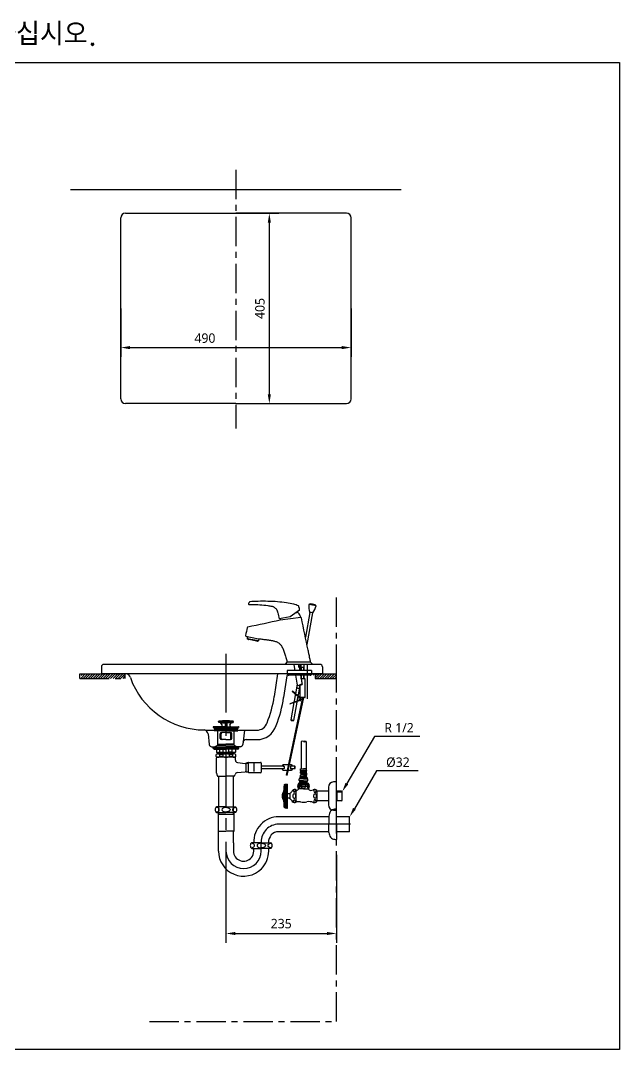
# Model space of a CAD drawing. Extents: x -3408 to -308, y 0 to 2189.
# Drawn here: x -1582 to -308, y 0 to 2189 of the extents above; entities that cross this region are included whole.
import ezdxf

# ---------------------------------------------------------------- set-up
doc = ezdxf.new("R2010")
doc.units = 0
doc.header["$LTSCALE"] = 50
doc.header["$MEASUREMENT"] = 0
doc.linetypes.add('CENTER', pattern=[2, 1.25, -0.25, 0.25, -0.25])
doc.layers.get('0').update_dxf_attribs({"linetype": 'CONTINUOUS'})
doc.layers.get('DEFPOINTS').update_dxf_attribs({"linetype": 'CONTINUOUS'})
for name, color, linetype in [('1', 1, 'CENTER'), ('3', 3, 'CONTINUOUS'), ('4', 4, 'CONTINUOUS'), ('5', 5, 'CONTINUOUS'), ('6', 6, 'CONTINUOUS'), ('7', 7, 'CONTINUOUS'), ('CENTER', 2, 'CENTER')]:
    doc.layers.add(name, color=color, linetype=linetype)
doc.styles.add('GHS', font='romans', dxfattribs={"bigfont": 'ghs'})
doc.styles.get("Standard").update_dxf_attribs({"font": 'NanumGothic.ttf'})
doc.dimstyles.get("Standard").update_dxf_attribs({"dimtxt": 2.5, "dimasz": 2, "dimexe": 2, "dimexo": 1, "dimgap": 2, "dimtad": 1, "dimdec": 0, "dimlfac": 10, "dimrnd": 1, "dimzin": 0, "dimdsep": 46, "dimtxsty": 'Standard', "dimcen": 0, "dimclrd": 7, "dimclre": 7, "dimclrt": 2, "dimadec": 0, "dimazin": 0, "dimtfac": 1, "dimtdec": 0, "dimtofl": 0, "dimtmove": 0, "dimatfit": 3, "dimfxl": 1, "dimtolj": 1, "dimtzin": 0, "dimarcsym": 0})

# ---------------------------------------------------------------- blocks, each defined once
blk = doc.blocks.new('*D2')
at = {"layer": '3', "color": 3, "lineweight": -2, "transparency": 16777216}
for p, q in [((-910.5, 414.1), (-910.5, 226.7)), ((-1145.5, 392.1), (-1145.5, 226.7)), ((-1125.5, 246.7), (-930.5, 246.7))]:
    blk.add_line(p, q, dxfattribs=at)
at = {"layer": '3', "color": 3, "transparency": 16777216}
for points in [[(-1125.5, 250), (-1125.5, 243.3), (-1145.5, 246.7)], [(-930.5, 250), (-930.5, 243.3), (-910.5, 246.7)]]:
    blk.add_solid(points, dxfattribs=at)
at = {"layer": 'DEFPOINTS', "color": 0, "transparency": 16777216}
for p in [(-910.5, 414.1), (-1145.5, 392.1), (-910.5, 246.7)]:
    blk.add_point(p, dxfattribs=at)
at = {"layer": '3', "color": 2, "transparency": 16777216, "insert": (-1028, 267.6), "char_height": 20, "width": 48.155, "attachment_point": 5}
blk.add_mtext('\\A1;235', dxfattribs=at)
blk = doc.blocks.new('*D10')
at = {"color": 3, "lineweight": -2, "transparency": 16777216}
for p, q in [((-1124.4, 1779.1), (-1033.3, 1779.1)), ((-1053.3, 1759.1), (-1053.3, 1394.1)), ((-1124.4, 1374.1), (-1033.3, 1374.1))]:
    blk.add_line(p, q, dxfattribs=at)
at = {"color": 3, "transparency": 16777216}
for points in [[(-1056.6, 1759.1), (-1049.9, 1759.1), (-1053.3, 1779.1)], [(-1056.6, 1394.1), (-1049.9, 1394.1), (-1053.3, 1374.1)]]:
    blk.add_solid(points, dxfattribs=at)
at = {"layer": 'DEFPOINTS', "color": 0, "transparency": 16777216}
for p in [(-1124.4, 1779.1), (-1124.4, 1374.1), (-1053.3, 1374.1)]:
    blk.add_point(p, dxfattribs=at)
at = {"color": 2, "transparency": 16777216, "insert": (-1073.3, 1576.6), "char_height": 20, "attachment_point": 5, "rotation": 90}
blk.add_mtext('\\A1;405', dxfattribs=at)
blk = doc.blocks.new('*D11')
at = {"color": 3, "lineweight": -2, "transparency": 16777216}
for p, q in [((-1369.4, 1576.6), (-1369.4, 1473.4)), ((-879.4, 1576.6), (-879.4, 1473.4)), ((-1349.4, 1493.4), (-899.4, 1493.4))]:
    blk.add_line(p, q, dxfattribs=at)
at = {"color": 3, "transparency": 16777216}
for points in [[(-1349.4, 1496.7), (-1349.4, 1490), (-1369.4, 1493.4)], [(-899.4, 1496.7), (-899.4, 1490), (-879.4, 1493.4)]]:
    blk.add_solid(points, dxfattribs=at)
at = {"layer": 'DEFPOINTS', "color": 0, "transparency": 16777216}
for p in [(-1369.4, 1576.6), (-879.4, 1576.6), (-879.4, 1493.4)]:
    blk.add_point(p, dxfattribs=at)
at = {"color": 2, "transparency": 16777216, "insert": (-1190.3, 1513.4), "char_height": 20, "attachment_point": 5}
blk.add_mtext('\\A1;490', dxfattribs=at)
blk = doc.blocks.new('A$Cfa0e8e26')
at = {"layer": '7'}
for p, q in [((7.3, 101.3), (7.3, 43)), ((17.8, 101.3), (17.8, 43)), ((12.5, 24.5), (4.9, 24.5)), ((4.9, 24.5), (4.9, 21.8)), ((5.5, 24.5), (5.5, 25.7)), ((8.3, 26), (5.8, 26)), ((6, 43), (12.5, 43)), ((6, 39.2), (6, 43)), ((6, 39.2), (12.5, 39.2)), ((6, 39.2), (6.5, 38.7)), ((6, 36.3), (6.5, 36.8)), ((6, 36.3), (12.5, 36.3)), ((6, 33.7), (6, 36.3)), ((6, 33.7), (12.5, 33.7)), ((6, 33.7), (6.5, 33.2)), ((6.5, 30), (6, 29.5)), ((12.5, 29.5), (6, 29.5)), ((6, 26.5), (6, 29.5)), ((6, 26.5), (12.5, 26.5)), ((6.5, 38.7), (12.5, 38.7)), ((6.5, 36.8), (6.5, 38.7)), ((6.5, 36.8), (12.5, 36.8)), ((6.5, 33.2), (12.5, 33.2)), ((6.5, 33.2), (6.5, 30)), ((6.5, 30), (12.5, 30)), ((12.5, 26), (6.5, 26)), ((8.3, 26), (8.3, 26.5)), ((19, 43), (12.5, 43)), ((19, 39.2), (12.5, 39.2)), ((18.5, 38.7), (12.5, 38.7)), ((18.5, 36.8), (12.5, 36.8)), ((19, 36.3), (12.5, 36.3)), ((19, 33.7), (12.5, 33.7)), ((18.5, 33.2), (12.5, 33.2)), ((18.5, 30), (12.5, 30)), ((12.5, 29.5), (19, 29.5)), ((19, 26.5), (12.5, 26.5)), ((12.5, 26), (18.5, 26)), ((12.5, 24.5), (20.1, 24.5)), ((16.8, 26), (16.8, 26.5)), ((16.8, 26), (19.2, 26)), ((19, 39.2), (18.5, 38.7)), ((18.5, 36.8), (18.5, 38.7)), ((19, 36.3), (18.5, 36.8)), ((19, 33.7), (18.5, 33.2)), ((18.5, 33.2), (18.5, 30)), ((18.5, 30), (19, 29.5)), ((19, 39.2), (19, 43)), ((19, 33.7), (19, 36.3)), ((19, 26.5), (19, 29.5)), ((19.5, 24.5), (19.5, 25.7)), ((20.1, 24.5), (20.1, 21.8)), ((2.5, 12.5), (2, 12)), ((2, 12), (12.5, 12)), ((2, 12), (12.5, 12)), ((12.5, 0), (2, 0)), ((12.5, 12.5), (2.5, 12.5)), ((3.4, 17.8), (3.4, 21.3)), ((12.5, 21.8), (3.9, 21.8)), ((12.5, 17.3), (3.9, 17.3)), ((4.9, 14.5), (4.9, 17.3)), ((12.5, 14.5), (4.9, 14.5)), ((5.5, 14.5), (5.5, 13)), ((12.5, 12.5), (7, 12.5)), ((12.5, 21.8), (21.1, 21.8)), ((12.5, 17.3), (21.1, 17.3)), ((12.5, 14.5), (20.1, 14.5)), ((12.5, 12.5), (18, 12.5)), ((12.5, 12.5), (22.5, 12.5)), ((23, 12), (12.5, 12)), ((23, 12), (12.5, 12)), ((12.5, 0), (23, 0)), ((19.5, 14.5), (19.5, 13)), ((20.1, 14.5), (20.1, 17.3)), ((21.6, 17.8), (21.6, 21.3)), ((22.5, 12.5), (23, 12))]:
    blk.add_line(p, q, dxfattribs=at)
for centre, radius, start, end in [((9.9, 96.2), 5.71, 62.6509, 117.3491), ((15.1, 96.2), 5.71, 62.6509, 117.3491), ((15.1, 106.4), 5.71, 242.6509, 297.3491), ((5.8, 25.7), 0.3, 90, 180), ((19.2, 25.7), 0.3, 0, 90), ((10, 6), 10, 143.1301, 216.8699), ((3.9, 21.3), 0.5, 90, 180), ((3.9, 17.8), 0.5, 180, 270), ((5, 13), 0.5, 270, 360), ((20, 13), 0.5, 180, 270), ((21.1, 21.3), 0.5, 0, 90), ((21.1, 17.8), 0.5, 270, 0), ((15, 6), 10, 323.1301, 36.8699)]:
    blk.add_arc(centre, radius, start, end, dxfattribs=at)
blk.add_ellipse((2.5, 6), major_axis=(0, 4), ratio=0.612372, dxfattribs=at)
blk.add_ellipse((12.5, 6), major_axis=(4.9, 0), ratio=0.816497, start_param=1.570796, end_param=4.712389, dxfattribs=at)
at = {"layer": '7', "extrusion": (0, 0, -1)}
blk.add_ellipse((12.5, 6), major_axis=(-4.9, 0), ratio=0.816497, start_param=1.570796, end_param=4.712389, dxfattribs=at)
blk.add_ellipse((22.5, 6), major_axis=(0, 4), ratio=0.612372, dxfattribs=at)
blk = doc.blocks.new('A$C0DEF28B4')
at = {"layer": '3'}
for p, q in [((0.5, 185.6), (0.5, 185)), ((0.5, 185), (2.6, 183.5)), ((0.5, 185), (27.5, 185)), ((10.2, 186), (0.9, 186)), ((2.2, 183.3), (2.2, 182)), ((2.2, 179), (2.2, 177.7)), ((8.5, 183.5), (2.4, 183.5)), ((27.5, 177.5), (2.4, 177.5)), ((27.5, 181.5), (2.7, 181.5)), ((27.5, 179.5), (2.7, 179.5)), ((8.5, 183.5), (27.5, 183.5)), ((10, 146.9), (10, 177.5)), ((27.5, 186), (10.2, 186)), ((12.5, 194.6), (11.3, 196.7)), ((11.4, 196.5), (27.5, 196.5)), ((27.5, 194.6), (12.5, 194.6)), ((15, 194.4), (25.7, 193.7)), ((19.2, 189.7), (16.5, 193.6)), ((17.1, 186), (18.6, 186.8)), ((27.5, 194.6), (25.7, 193.7)), ((25.7, 193.7), (25.7, 186)), ((27, 194.3), (26.5, 187.9)), ((26.5, 188), (27.5, 188)), ((26.8, 186), (26.5, 188)), ((43.6, 196.5), (27.5, 196.5)), ((27.5, 194.6), (29.2, 193.7)), ((27.5, 194.6), (42.5, 194.6)), ((28.4, 188), (27.5, 188)), ((27.5, 186), (44.8, 186)), ((54.5, 185), (27.5, 185)), ((46.5, 183.5), (27.5, 183.5)), ((27.5, 181.5), (52.3, 181.5)), ((27.5, 179.5), (52.3, 179.5)), ((27.5, 177.5), (52.6, 177.5)), ((28, 194.3), (28.4, 187.9)), ((28.2, 186), (28.4, 188)), ((40, 194.4), (29.2, 193.7)), ((29.2, 193.7), (29.2, 186)), ((35.8, 189.7), (38.5, 193.6)), ((37.9, 186), (36.4, 186.8)), ((42.5, 194.6), (43.7, 196.7)), ((44.8, 186), (54.1, 186)), ((45, 146.9), (45, 177.5)), ((46.5, 183.5), (52.6, 183.5)), ((54.5, 185), (52.4, 183.5)), ((52.8, 183.3), (52.8, 182)), ((52.8, 179), (52.8, 177.7)), ((54.5, 185.6), (54.5, 185)), ((15.1, 161), (15.1, 171)), ((16.9, 161), (16.9, 171)), ((27.5, 173.5), (17.6, 173.5)), ((27.5, 158.5), (17.6, 158.5)), ((27.5, 173.5), (37.4, 173.5)), ((27.5, 158.5), (37.4, 158.5)), ((38.1, 161), (38.1, 171)), ((39.9, 161), (39.9, 171)), ((10, 146.9), (0, 140.9)), ((0, 139.9), (0, 140.9)), ((0, 140.9), (27.5, 140.9)), ((10, 139.9), (0, 139.9)), ((1.8, 139.9), (1.8, 138.6)), ((2.3, 138.1), (7.3, 138.1)), ((7.3, 138.1), (7.3, 132)), ((7.3, 138.1), (27.5, 138.1)), ((8.3, 131.4), (7.3, 132)), ((8.3, 131.4), (9.7, 131.4)), ((9.7, 131.4), (27.5, 131.4)), ((10.7, 149), (10, 150.2)), ((10, 149), (27.5, 149)), ((10, 146.9), (27.5, 146.9)), ((45, 139.9), (10, 139.9)), ((10, 128), (10, 131.4)), ((10.7, 146.9), (10.7, 149)), ((14.1, 132), (14.1, 138.1)), ((14.1, 132), (21.5, 132)), ((21.5, 132), (21.5, 138.1)), ((45, 149), (27.5, 149)), ((45, 146.9), (27.5, 146.9)), ((55, 140.9), (27.5, 140.9)), ((47.7, 138.1), (27.5, 138.1)), ((45.3, 131.4), (27.5, 131.4)), ((33.5, 132), (33.5, 138.1)), ((40.9, 132), (33.5, 132)), ((40.9, 132), (40.9, 138.1)), ((44.3, 149), (45, 150.2)), ((44.3, 146.9), (44.3, 149)), ((45, 146.9), (55, 140.9)), ((45, 139.9), (55, 139.9)), ((45, 128), (45, 131.4)), ((46.7, 131.4), (45.3, 131.4)), ((46.7, 131.4), (47.7, 132)), ((52.7, 138.1), (47.7, 138.1)), ((47.7, 138.1), (47.7, 132)), ((53.2, 139.9), (53.2, 138.6)), ((55, 139.9), (55, 140.9)), ((6.8, 122.4), (6.8, 126.6)), ((7.5, 87.4), (7.5, 120)), ((27.5, 121), (8.5, 121)), ((10.1, 128), (27.3, 128)), ((13.5, 126.6), (13.5, 122.4)), ((13.5, 126.6), (20.9, 126.6)), ((13.5, 122.4), (20.9, 122.4)), ((20.9, 126.6), (20.9, 122.4)), ((44.9, 121), (27.5, 121)), ((44.9, 128), (27.7, 128)), ((41.5, 126.6), (34.1, 126.6)), ((34.1, 126.6), (34.1, 122.4)), ((41.5, 122.4), (34.1, 122.4)), ((41.5, 126.6), (41.5, 122.4)), ((44.3, 121), (44.9, 121)), ((44.9, 121), (45.3, 121)), ((46.5, 121), (45, 121)), ((47.5, 114.6), (47.5, 120)), ((48.2, 122.4), (48.2, 126.6)), ((52, 109.7), (68, 107.9)), ((75.9, 110), (101.1, 110)), ((51.4, 88.3), (68, 90.1)), ((70, 108.2), (75.1, 108.2)), ((70.2, 89.8), (70.2, 108.3)), ((70.2, 89.8), (75.1, 89.8)), ((71.5, 109), (71.5, 108.2)), ((75.2, 109), (71.5, 109)), ((71.5, 89), (71.5, 89.8)), ((75.2, 89), (71.5, 89)), ((75.1, 108.2), (75.1, 109.2)), ((75.1, 88.8), (75.1, 108.2)), ((101.1, 88), (75.9, 88)), ((87.5, 90.5), (87.5, 107.9)), ((102.6, 108.5), (102.6, 102.7)), ((102.6, 102.7), (102.6, 89.5)), ((9.5, 81), (27.5, 81)), ((11.6, 81), (11.6, 0)), ((45.5, 81), (27.5, 81)), ((43.4, 0), (43.4, 81)), ((11.6, 0), (43.4, 0))]:
    blk.add_line(p, q, dxfattribs=at)
for centre, radius, start, end in [((12.3, 196.5), 1.1, 97.3204, 169.4262), ((27.5, 78.6), 120, 90, 97.3204), ((27.5, 78.6), 120, 82.6796, 90), ((42.6, 196.5), 1.1, 10.5738, 82.6796), ((0.9, 185.6), 0.4, 90, 180), ((2.4, 183.3), 0.2, 90, 180), ((2.7, 182), 0.5, 180, 270), ((2.7, 179), 0.5, 90, 180), ((2.4, 177.7), 0.2, 180, 270), ((6, 180.5), 1, 270, 90), ((14.9, 192.4), 2, 35.2023, 86.2618), ((17.6, 188.6), 2, 300, 35.2023), ((37.4, 188.6), 2, 144.7977, 240), ((40.1, 192.4), 2, 93.7382, 144.7977), ((49, 180.5), 1, 90, 270), ((52.3, 182), 0.5, 270, 0), ((52.3, 179), 0.5, 0, 90), ((52.6, 183.3), 0.2, 0, 90), ((52.6, 177.7), 0.2, 270, 0), ((54.1, 185.6), 0.4, 0, 90), ((17.6, 171), 2.5, 90, 180), ((17.6, 161), 2.5, 180, 270), ((19.4, 171), 2.5, 90, 180), ((19.4, 161), 2.5, 180, 270), ((35.6, 171), 2.5, 0, 90), ((35.6, 161), 2.5, 270, 0), ((37.4, 171), 2.5, 0, 90), ((37.4, 161), 2.5, 270, 0), ((2.3, 138.6), 0.5, 180, 270), ((10.7, 141.6), 10.2, 250.5679, 289.4321), ((27.3, 160.9), 29.5, 258.5956, 270.3737), ((27.7, 160.9), 29.5, 269.6263, 281.4044), ((44.3, 141.6), 10.2, 250.5679, 289.4321), ((52.7, 138.6), 0.5, 270, 0), ((10.1, 123.3), 4.7, 43.9409, 136.0591), ((10.1, 125.7), 4.7, 223.9409, 316.0591), ((8.5, 120), 1, 90, 180), ((27, 114.4), 13.6, 89.0643, 116.6472), ((27, 134.6), 13.6, 243.3528, 270.9357), ((28, 114.4), 13.6, 63.3528, 90.9357), ((28, 134.6), 13.6, 269.0643, 296.6472), ((44.9, 123.3), 4.7, 43.9409, 136.0591), ((44.9, 125.7), 4.7, 223.9409, 316.0591), ((46.5, 120), 1, 0, 90), ((52.5, 114.6), 5, 180, 263.8845), ((75.9, 109.2), 0.8, 90, 180), ((101.1, 108.5), 1.5, 0, 90), ((51.9, 83.3), 5, 96.1155, 165.0405), ((68.4, 112.9), 5, 265.3322, 308.1927), ((68.4, 85.1), 5, 51.8073, 94.6678), ((75.9, 88.8), 0.8, 180, 270), ((101.1, 89.5), 1.5, 270, 0), ((20.5, 87.9), 13, 182.42, 212.3), ((34.5, 87.9), 13, 327.7, 345.0405)]:
    blk.add_arc(centre, radius, start, end, dxfattribs=at)
at = {"layer": '7', "extrusion": (0, 1, 0)}
blk.add_line((7, 143.4, -9.3), (48, 143.4, -9.3), dxfattribs=at)
blk.add_line((7, 143.4, -9.3), (48, 143.4, -9.3), dxfattribs=at)

msp = doc.modelspace()

# ---------------------------------------------------------------- hatches: boundary and pattern name
h = msp.add_hatch()
h.set_pattern_fill('ANSI31', color=256, scale=30, style=0)
h.set_pattern_definition([(45, (-2889.6843, -20), (-2.6516504, 2.6516504), [])])
h.paths.add_polyline_path([(-1453.68432, 789.14283), (-1453.68432, 799.14283), (-1360.47152, 799.14283), (-1360.47152, 789.14283)])
h = msp.add_hatch()
h.set_pattern_fill('ANSI31', color=256, scale=30, style=0)
h.set_pattern_definition([(45, (-5, -20), (-2.65165, 2.65165), [])])
edge = h.paths.add_edge_path()
edge.add_spline(control_points=[(-958.41909, 799.14283), (-958.42866, 798.99061), (-958.45797, 798.64326), (-958.62293, 798.11882), (-958.90027, 797.59633), (-959.27651, 797.13852), (-959.73433, 796.7623), (-960.14801, 796.54271), (-960.40151, 796.4468), (-960.47152, 796.42336)], knot_values=[0.9544640651, 0.9544640651, 0.9544640651, 0.9544640651, 1.4108314452, 1.9993193588, 2.5878566849, 3.1764488105, 3.765032858, 4.3535627802, 4.5743668879, 4.5743668879, 4.5743668879, 4.5743668879], degree=3, periodic=0)
edge.add_spline(control_points=[(-961.41141, 796.27346), (-961.2155, 796.28458), (-960.89684, 796.30266), (-960.58809, 796.38433), (-960.47152, 796.42336)], knot_values=[0, 0, 0, 0, 0.5867867668, 0.9544640651, 0.9544640651, 0.9544640651, 0.9544640651], degree=3, periodic=0)
edge.add_line((-955.47152, 796.42336), (-955.47152, 789.14283))
edge.add_line((-955.47152, 789.14283), (-910.47152, 789.14283))
edge.add_line((-910.47152, 789.14283), (-910.47152, 799.14283))
edge.add_line((-910.47152, 799.14283), (-958.41909, 799.14283))

# ---------------------------------------------------------------- linework, layer by layer
at = {"color": 7}
for p, q in [((-1106.36532, 679.22663), (-1109.95435, 648.5616)), ((-1183.64873, 671.28936), (-1180.98869, 648.5616)), ((-1176.02259, 644.14283), (-1145.47152, 644.14283)), ((-1114.92045, 644.14283), (-1145.47152, 644.14283))]:
    msp.add_line(p, q, dxfattribs=at)
msp.add_arc((-1010.97103, 794.14283), 5, 90, 173.9806025)
for centre, start, end in [((-1176.02259, 649.14283), 186.67550305, 270), ((-1114.92045, 649.14283), 270, 353.32449695)]:
    msp.add_arc(centre, 5, start, end, dxfattribs=at)
at = {"layer": '1', "color": 2}
msp.add_line((-1124.43122, 1871.89283), (-1124.43122, 1321.39283), dxfattribs=at)
at = {"layer": '1'}
for p, q in [((-910.47152, 799.14283), (-910.47152, 969.14283)), ((-1456.47152, 799.14283), (-1360.47152, 799.14283)), ((-1456.47152, 789.14283), (-1456.47152, 799.14283)), ((-1456.47152, 789.14283), (-1360.47152, 789.14283)), ((-1360.47152, 799.14283), (-1360.47152, 789.14283)), ((-1010.97103, 799.14283), (-955.47152, 799.14283)), ((-955.47152, 799.14283), (-910.47152, 799.14283)), ((-955.47152, 799.14283), (-955.47152, 789.14283)), ((-955.47152, 789.14283), (-910.47152, 789.14283)), ((-910.47152, 789.14283), (-910.47152, 799.14283)), ((-910.47152, 59.14283), (-910.47152, 789.14283)), ((-1308.47152, 59.14283), (-913.47152, 59.14283))]:
    msp.add_line(p, q, dxfattribs=at)
at = {"layer": '1', "color": 3}
for points in [[(-885.36559, 563.96807), (-891.11873, 567.33643), (-898.34723, 548.39283)], [(-869.39793, 510.59307), (-875.15106, 513.96143), (-882.37957, 495.01783)]]:
    msp.add_solid(points, dxfattribs=at)
at = {"layer": '3', "color": 2}
msp.add_line((-772.60563, 1829.14283), (-1476.25682, 1829.14283), dxfattribs=at)
at = {"layer": '3', "color": 7}
for p, q in [((-1359.43122, 1779.14283), (-1124.43122, 1779.14283)), ((-889.43122, 1779.14283), (-1124.43122, 1779.14283)), ((-1369.43122, 1384.14283), (-1369.43122, 1769.14283)), ((-879.43122, 1384.14283), (-879.43122, 1769.14283)), ((-1124.43122, 1374.14283), (-1359.43122, 1374.14283)), ((-1124.43122, 1374.14283), (-889.43122, 1374.14283)), ((-1410.47152, 814.14283), (-1410.47152, 799.14283)), ((-945.47152, 819.14283), (-1405.47152, 819.14283)), ((-940.47152, 814.14283), (-940.47152, 799.14283)), ((-940.47152, 799.14283), (-1410.47152, 799.14283)), ((-1035.66415, 799.14283), (-1042.85299, 750.96759)), ((-1015.94346, 794.66716), (-1022.88241, 748.86176)), ((-1189.43427, 679.22663), (-1079.54519, 679.22663)), ((-1102.48742, 659.14283), (-1079.88379, 659.14283))]:
    msp.add_line(p, q, dxfattribs=at)
at = {"layer": '3', "color": 3}
for p, q in [((-829.41202, 666.13382), (-888.24216, 565.65225)), ((-733.3577, 666.13382), (-829.41202, 666.13382)), ((-825.32835, 592.46103), (-872.2745, 512.27725)), ((-736.3577, 592.46103), (-825.32835, 592.46103))]:
    msp.add_line(p, q, dxfattribs=at)
at = {"layer": '3'}
for p, q in [((-1028.15222, 602.40951, 9.25406), (-1070.33572, 602.41826, 9.25406)), ((-1070.19635, 597.4183, 9.25406), (-1022.20349, 597.40837, 9.25406)), ((-1022.20253, 602.40837, 9.25406), (-1028.15222, 602.40951, 9.25406)), ((-1022.24119, 594.15838, 9.25406), (-1010.91855, 594.15623, 9.25406)), ((-1011.1801, 605.65628, 9.25406), (-1022.239, 605.65838, 9.25406)), ((-1007.89371, 605.65565, 9.25406), (-1011.1801, 605.65628, 9.25406)), ((-1010.91855, 594.15623, 9.25406), (-1007.8959, 594.15565, 9.25406)), ((-1007.93237, 597.40566, 9.25406), (-999.09721, 597.40122, 9.25406)), ((-999.09626, 602.40121, 9.25406), (-1007.93142, 602.40566, 9.25406)), ((-999.09721, 597.40122, 9.25406), (-999.09626, 602.40121, 9.25406)), ((-999.09721, 597.40122, 9.25406), (-998.59711, 597.90112, 9.25406)), ((-998.59635, 601.90112, 9.25406), (-999.09626, 602.40121, 9.25406)), ((-998.59711, 597.90112, 9.25406), (-998.59635, 601.90112, 9.25406))]:
    msp.add_line(p, q, dxfattribs=at)
at = {"layer": '3', "elevation": 9.25406}
for points in [[(-1021.57338, 599.90825, -0.0457215357), (-1021.68344, 598.70974, -0.0593015348), (-1021.95931, 597.82236, -0.1010586224), (-1022.45567, 597.12902, -0.1892733446), (-1022.89023, 596.9585, -0.1892733446), (-1023.32473, 597.12919, -0.0442380887), (-1023.5768, 597.40864, -0.0593015348)], [(-1023.57585, 602.40864, -0.0442380887), (-1023.32367, 602.68799, -0.1892733446), (-1022.88911, 602.8585, -0.1892733446), (-1022.45461, 602.68782, -0.1010586224), (-1021.95852, 601.99429, -0.0593015348), (-1021.68298, 601.10681, -0.0457215357), (-1021.57338, 599.90825, -0.0457215357)], [(-1006.5581, 602.4054, 0.0442380887), (-1006.81018, 602.68484, 0.1892733446), (-1007.24467, 602.85553, 0.1892733446), (-1007.67924, 602.68501, 0.1010586224), (-1008.17559, 601.99167, 0.0593015348), (-1008.45146, 601.1043, 0.0457215357), (-1008.56152, 599.90578, 0.0457215357)], [(-1008.56152, 599.90578, 0.0457215357), (-1008.45192, 598.70722, 0.0593015348), (-1008.17638, 597.81974, 0.1010586224), (-1007.68029, 597.12621, 0.1892733446), (-1007.2458, 596.95553, 0.1892733446), (-1006.81123, 597.12605, 0.0442380887), (-1006.55905, 597.4054, 0.0593015348)]]:
    msp.add_lwpolyline(points, format="xyb", dxfattribs=at)
at = {"layer": '3', "color": 7}
for centre, radius, start, end in [((-1359.43122, 1769.14283), 10, 90, 180), ((-889.43122, 1769.14283), 10, 0, 90), ((-1359.43122, 1384.14283), 10, 180, 270), ((-889.43122, 1384.14283), 10, 270, 0), ((-1405.47152, 814.14283), 5, 90, 180), ((-945.47152, 814.14283), 5, 0, 90), ((-1358.75249, 789.14283), 10, 11.90224076, 90), ((-1191.50762, 846.86678), 167.00842, 199.46832613, 270.07819059), ((-1274.56319, 784.04865), 234.05977, 337.64315952, 351.87484131), ((-1273.29008, 784.04098), 252.86672, 337.98520017, 352.00298165), ((-1193.58094, 670.1269), 10, 6.67550305, 76.69569212), ((-1079.88379, 702.14283), 22.9187, 270, 342.55922027), ((-1079.88379, 702.14283), 43, 270, 342.55922027), ((-1102.48742, 652.14283), 7, 90, 173.32449695)]:
    msp.add_arc(centre, radius, start, end, dxfattribs=at)
at = {"layer": '3'}
for centre, start, end in [((-1022.24024, 599.15838, 9.25406), 200.47641623, 269.98910112), ((-1022.23995, 600.65838, 9.25406), 89.98910112, 159.501786), ((-1007.89495, 599.15565, 9.25406), 269.98910112, 339.501786), ((-1007.89466, 600.65565, 9.25406), 20.47641623, 89.98910112)]:
    msp.add_arc(centre, 5, start, end, dxfattribs=at)
at = {"layer": '4'}
for p, q in [((-1161.72152, 516.14283), (-1166.01302, 516.14283)), ((-1161.72152, 516.14283), (-1166.01302, 516.14283)), ((-1165.62152, 504.14283), (-1166.01302, 504.14283)), ((-1165.62152, 504.14283), (-1145.47152, 504.14283)), ((-1162.27152, 504.14283), (-1162.27152, 464.36271)), ((-1145.47152, 516.14283), (-1161.72152, 516.14283)), ((-1145.47152, 516.14283), (-1161.72152, 516.14283)), ((-1145.47152, 516.14283), (-1129.22152, 516.14283)), ((-1145.47152, 516.14283), (-1129.22152, 516.14283)), ((-1125.32152, 504.14283), (-1145.47152, 504.14283)), ((-1129.22152, 516.14283), (-1124.93001, 516.14283)), ((-1129.22152, 516.14283), (-1124.93001, 516.14283)), ((-1128.67152, 504.14283), (-1128.67152, 464.36271)), ((-1125.32152, 504.14283), (-1124.93001, 504.14283)), ((-926.45149, 495.01783), (-1033.2425, 495.01783)), ((-926.45149, 496.53757), (-926.45149, 479.14283)), ((-882.37957, 495.01783), (-910.47152, 495.01783)), ((-910.47152, 459.14283), (-910.47152, 491.64283)), ((-882.37957, 463.26783), (-882.37957, 495.01783)), ((-1162.27152, 464.36271), (-1145.47152, 464.36271)), ((-1161.34652, 422.14283), (-1161.34652, 462.71783)), ((-1128.67152, 464.36271), (-1145.47152, 464.36271)), ((-1129.59652, 439.53864), (-1129.59652, 462.71783)), ((-880.37957, 479.14283), (-1033.2425, 479.14283)), ((-926.45149, 463.26783), (-1033.2425, 463.26783)), ((-926.45149, 461.7481), (-926.45149, 479.14283)), ((-910.47152, 479.14283), (-910.47152, 446.64283)), ((-882.37957, 463.26783), (-910.47152, 463.26783)), ((-1129.59652, 439.53864), (-1129.59652, 422.14283)), ((-1086.79947, 439.84283), (-1091.09097, 439.84283)), ((-1070.54947, 439.84283), (-1086.79947, 439.84283)), ((-1070.54947, 439.84283), (-1070.47152, 439.84283)), ((-1070.47152, 422.14283), (-1070.47152, 440.80606)), ((-1070.39357, 439.84283), (-1070.47152, 439.84283)), ((-1070.39357, 439.84283), (-1054.14357, 439.84283)), ((-1054.14357, 439.84283), (-1049.85207, 439.84283)), ((-1090.69947, 427.84283), (-1070.54947, 427.84283)), ((-1087.27152, 427.84283), (-1087.27152, 427.14283)), ((-1086.34652, 422.14283), (-1086.34652, 425.58866)), ((-1050.24357, 427.84283), (-1070.39357, 427.84283)), ((-1054.59652, 422.14283), (-1054.59652, 427.84283))]:
    msp.add_line(p, q, dxfattribs=at)
for points in [[(-1159.66635, 510.14283, 0.1552173896), (-1160.25684, 511.99916, 0.1067472438), (-1162.31854, 513.88984, 0.0730430096), (-1165.08841, 515.00785, 0.0285110883), (-1166.81716, 515.32387, 0.05952259)], [(-1166.81716, 504.9618, 0.0285110883), (-1165.08841, 505.27782, 0.0730430096), (-1162.31854, 506.39583, 0.1067472438), (-1160.25684, 508.28651, 0.1552173896), (-1159.66635, 510.14283, 0.1552173896)], [(-1153.75181, 511.88177, 0.3272904533), (-1153.75181, 508.4039, 0.1063733853), (-1151.72901, 506.6073, 0.0712191074), (-1149.02906, 505.55358, 0.0575374245), (-1145.47152, 505.14283, 0.0575374245)], [(-1145.47152, 515.14283, 0.0575374245), (-1149.02906, 514.73209, 0.0712191074), (-1151.72901, 513.67837, 0.1063733648), (-1153.75181, 511.88177, 0.159482965)], [(-1145.47152, 515.14283, 0.0575374245), (-1149.02906, 514.73209, 0.0712191074), (-1151.72901, 513.67837, 0.1063733648), (-1153.75181, 511.88177, 0.159482965)], [(-1145.47152, 515.14283, -0.0575374245), (-1141.91397, 514.73209, -0.0712191074), (-1139.21402, 513.67837, -0.1063733648), (-1137.19122, 511.88177, -0.159482965)], [(-1145.47152, 515.14283, -0.0575374245), (-1141.91397, 514.73209, -0.0712191074), (-1139.21402, 513.67837, -0.1063733648), (-1137.19122, 511.88177, -0.159482965)], [(-1137.19122, 511.88177, -0.3272904533), (-1137.19122, 508.4039, -0.1063733853), (-1139.21402, 506.6073, -0.0712191074), (-1141.91397, 505.55358, -0.0575374245), (-1145.47152, 505.14283, -0.0575374245)], [(-1131.27669, 510.14283, -0.1552173896), (-1130.68619, 511.99916, -0.1067472438), (-1128.62449, 513.88984, -0.0730430096), (-1125.85462, 515.00785, -0.0285110883), (-1124.12587, 515.32387, -0.05952259)], [(-1124.12587, 504.9618, -0.0285110883), (-1125.85462, 505.27782, -0.0730430096), (-1128.62449, 506.39583, -0.1067472438), (-1130.68619, 508.28651, -0.1552173896), (-1131.27669, 510.14283, -0.1552173896)], [(-1084.74429, 433.84283, 0.1552173896), (-1085.33479, 435.69916, 0.1067472438), (-1087.39649, 437.58984, 0.0730430096), (-1090.16636, 438.70785, 0.0285110883), (-1091.89511, 439.02387, 0.05952259)], [(-1070.47152, 438.84264, 0.0587898964), (-1074.10701, 438.43209, 0.0712191074), (-1076.80696, 437.37837, 0.1063733648), (-1078.82976, 435.58177, 0.159482965)], [(-1070.47152, 438.84264, -0.0587898964), (-1066.83602, 438.43209, -0.0712191074), (-1064.13607, 437.37837, -0.1063733648), (-1062.11327, 435.58177, -0.159482965)], [(-1056.19874, 433.84283, -0.1552173896), (-1055.60824, 435.69916, -0.1067472438), (-1053.54654, 437.58984, -0.0730430096), (-1050.77668, 438.70785, -0.0285110883), (-1049.04792, 439.02387, -0.05952259)], [(-1091.89511, 428.6618, 0.0285110883), (-1090.16636, 428.97782, 0.0730430096), (-1087.39649, 430.09583, 0.1067472438), (-1085.33479, 431.98651, 0.1552173896), (-1084.74429, 433.84283, 0.1552173896)], [(-1078.82976, 435.58177, 0.3272904533), (-1078.82976, 432.1039, 0.1063733853), (-1076.80696, 430.3073, 0.0712191074), (-1074.10701, 429.25358, 0.0575374245), (-1070.54947, 428.84283, 0.0575374245)], [(-1062.11327, 435.58177, -0.3272904533), (-1062.11327, 432.1039, -0.1063733853), (-1064.13607, 430.3073, -0.0712191074), (-1066.83602, 429.25358, -0.0575374245), (-1070.39357, 428.84283, -0.0575374245)], [(-1049.04792, 428.6618, -0.0285110883), (-1050.77668, 428.97782, -0.0730430096), (-1053.54654, 430.09583, -0.1067472438), (-1055.60824, 431.98651, -0.1552173896), (-1056.19874, 433.84283, -0.1552173896)]]:
    msp.add_lwpolyline(points, format="xyb", dxfattribs=at)
for centre, radius, start, end in [((-1160.72152, 510.14283), 8, 131.40962211, 228.59037789), ((-1130.22152, 510.14283), 8, 311.40962211, 48.59037789), ((-906.47152, 495.64283), 20, 146.20771163, 177.43591199), ((-915.12704, 500.721), 10, 111.1926769, 142.80345081), ((-908.97152, 481.68036), 30, 92.86598398, 109.00713612), ((-1033.2425, 441.64283), 53.375, 90, 181.93258944), ((-1161.27152, 464.36271), 1, 180, 238.70258778), ((-1162.27152, 462.71783), 0.925, 0, 58.70258778), ((-1128.67152, 462.71783), 0.925, 121.29741222, 180), ((-1129.67152, 464.36271), 1, 301.29741222, 0), ((-1033.2425, 441.64283), 37.5, 90, 180.65397811), ((-1033.2425, 441.64283), 21.625, 90, 184.77465278), ((-906.47152, 462.64283), 20, 182.56408801, 213.79228837), ((-1085.79947, 433.84283), 8, 131.40962211, 228.59037789), ((-1055.14357, 433.84283), 8, 311.40962211, 48.59037789), ((-915.12704, 457.56467), 10, 217.19654919, 248.8073231), ((-908.97152, 476.60531), 30, 250.99286388, 267.13401602), ((-1107.97152, 422.14283), 53.375, 180, 314.94029898), ((-1107.97152, 422.14283), 37.5, 180, 0), ((-1107.97152, 422.14283), 21.625, 180, 320.7959681), ((-1107.97152, 422.14283), 21.625, 320.7959681, 0), ((-1103.3103, 416.54467), 19.22404, 28.06365478, 33.45608391), ((-1107.97152, 422.14283), 53.375, 314.94029898, 0)]:
    msp.add_arc(centre, radius, start, end, dxfattribs=at)
at = {"layer": '5', "color": 212}
msp.add_lwpolyline([(-3408.47152, 2100), (-308.47152, 2100), (-308.47152, 0), (-3408.47152, 0)], close=True, dxfattribs=at)
at = {"layer": '6'}
for p, q in [((-1021.3867, 563.14283), (-1021.3867, 539.14283)), ((-1020.79527, 563.64283), (-1019.97152, 563.64283)), ((-1019.97152, 563.64283), (-1019.47152, 564.14283)), ((-1019.97152, 563.64283), (-1019.97152, 539.14283)), ((-1019.47152, 564.14283), (-1019.47152, 539.14283)), ((-1019.47152, 564.14283), (-1016.27152, 564.14283)), ((-1019.47152, 563.73135), (-1015.97152, 563.73135)), ((-1019.47152, 562.73135), (-1015.97152, 562.73135)), ((-1019.47152, 561.73135), (-1015.97152, 561.73135)), ((-1019.47152, 560.73135), (-1015.97152, 560.73135)), ((-1019.47152, 559.73135), (-1015.97152, 559.73135)), ((-1019.47152, 558.73135), (-1015.97152, 558.73135)), ((-1019.47152, 557.73135), (-1015.97152, 557.73135)), ((-1019.47152, 556.73135), (-1015.97152, 556.73135)), ((-1019.47152, 555.73135), (-1015.97152, 555.73135)), ((-1019.47152, 554.73135), (-1015.97152, 554.73135)), ((-1019.47152, 553.73135), (-1015.97152, 553.73135)), ((-1019.47152, 552.73135), (-1015.97152, 552.73135)), ((-1019.47152, 551.73135), (-1015.97152, 551.73135)), ((-1019.47152, 550.73135), (-1015.97152, 550.73135)), ((-1019.47152, 549.73135), (-1015.97152, 549.73135)), ((-1019.47152, 548.73135), (-1015.97152, 548.73135)), ((-1019.47152, 547.73135), (-1015.97152, 547.73135)), ((-1015.97152, 564.44283), (-1015.97152, 564.64283)), ((-1015.97152, 564.64283), (-1014.47152, 564.64283)), ((-1015.97152, 564.44283), (-1015.97152, 539.14283)), ((-1014.47152, 563.64283), (-1014.47152, 564.64283)), ((-1014.47152, 539.14283), (-1014.47152, 563.64283)), ((-1004.49833, 550.46435), (-1005.05069, 549.50762)), ((-996.38491, 551.14283), (-996.38491, 551.86355)), ((-996.38491, 527.14283), (-996.38491, 551.14283)), ((-995.47152, 551.14283), (-996.38491, 551.14283)), ((-995.47152, 550.39283), (-996.38491, 550.39283)), ((-995.47152, 550.39283), (-994.17248, 551.33441)), ((-995.47152, 550.39283), (-995.47152, 551.14283)), ((-969.97152, 563.14283), (-990.97152, 563.14283)), ((-990.97152, 555.64283), (-990.97152, 563.14283)), ((-989.72152, 559.14283), (-990.97152, 556.97777)), ((-989.72152, 559.14283), (-989.72152, 563.14283)), ((-971.22152, 559.14283), (-989.72152, 559.14283)), ((-971.22152, 559.14283), (-971.22152, 563.14283)), ((-971.22152, 559.14283), (-969.97152, 556.97777)), ((-969.97152, 555.2312), (-969.97152, 563.14283)), ((-927.47152, 549.39283), (-952.47152, 549.39283)), ((-952.47152, 548.39283), (-952.47152, 529.89283)), ((-952.47039, 548.39396), (-952.47039, 551.14173)), ((-927.47152, 558.14283), (-927.47152, 520.14283)), ((-910.47152, 569.14283), (-916.47152, 569.14283)), ((-910.47152, 509.14283), (-910.47152, 569.14283)), ((-899.47152, 549.39283), (-910.47152, 549.39283)), ((-910.47152, 548.77588), (-910.47152, 529.51044)), ((-908.97152, 548.39283), (-909.97152, 549.39283)), ((-908.97152, 528.89283), (-908.97152, 549.39283)), ((-908.97152, 548.39283), (-898.47152, 548.39283)), ((-898.47152, 548.39283), (-899.47152, 549.39283)), ((-898.5958, 529.89283), (-898.5958, 548.39283)), ((-1021.3867, 515.14283), (-1021.3867, 539.14283)), ((-1019.97152, 514.64283), (-1019.97152, 539.14283)), ((-1019.47152, 546.73135), (-1015.97152, 546.73135)), ((-1019.47152, 545.73135), (-1015.97152, 545.73135)), ((-1019.47152, 544.73135), (-1015.97152, 544.73135)), ((-1019.47152, 543.73135), (-1015.97152, 543.73135)), ((-1019.47152, 542.73135), (-1015.97152, 542.73135)), ((-1019.47152, 541.73135), (-1015.97152, 541.73135)), ((-1019.47152, 540.73135), (-1015.97152, 540.73135)), ((-1019.47152, 539.73135), (-1015.97152, 539.73135)), ((-1019.47152, 514.14283), (-1019.47152, 539.14283)), ((-1019.47152, 538.55432), (-1015.97152, 538.55432)), ((-1019.47152, 537.55432), (-1015.97152, 537.55432)), ((-1019.47152, 536.55432), (-1015.97152, 536.55432)), ((-1019.47152, 535.55432), (-1015.97152, 535.55432)), ((-1019.47152, 534.55432), (-1015.97152, 534.55432)), ((-1019.47152, 533.55432), (-1015.97152, 533.55432)), ((-1019.47152, 532.55432), (-1015.97152, 532.55432)), ((-1019.47152, 531.55432), (-1015.97152, 531.55432)), ((-1019.47152, 530.55432), (-1015.97152, 530.55432)), ((-1019.47152, 529.55432), (-1015.97152, 529.55432)), ((-1019.47152, 528.55432), (-1015.97152, 528.55432)), ((-1019.47152, 527.55432), (-1015.97152, 527.55432)), ((-1019.47152, 526.55432), (-1015.97152, 526.55432)), ((-1019.47152, 525.55432), (-1015.97152, 525.55432)), ((-1015.97152, 513.84283), (-1015.97152, 539.14283)), ((-1009.38491, 543.89283), (-1014.47152, 543.89283)), ((-1014.47152, 513.64283), (-1014.47152, 539.14283)), ((-1009.38491, 534.39283), (-1014.47152, 534.39283)), ((-1009.38491, 544.87518), (-1009.38491, 543.89283)), ((-1009.38491, 543.89283), (-1009.38491, 534.39283)), ((-1009.38491, 533.41049), (-1009.38491, 534.39283)), ((-1004.49833, 527.82132), (-1005.05069, 528.77805)), ((-995.47152, 527.89283), (-996.38491, 527.89283)), ((-992.75972, 527.14283), (-996.38491, 527.14283)), ((-996.38491, 526.42212), (-996.38491, 527.14283)), ((-995.47152, 527.89283), (-994.17248, 527.14283)), ((-995.47152, 527.14283), (-995.47152, 527.89283)), ((-952.47152, 527.14283), (-952.47152, 529.89283)), ((-952.47152, 528.89283), (-952.47152, 528.7111)), ((-927.47152, 528.89283), (-952.47152, 528.89283)), ((-952.47152, 527.14283), (-952.47152, 528.7111)), ((-899.47152, 528.89283), (-910.47152, 528.89283)), ((-909.97152, 528.89283), (-908.97152, 529.89283)), ((-908.97152, 529.89283), (-898.47152, 529.89283)), ((-899.47152, 528.89283), (-898.47152, 529.89283)), ((-1020.79527, 514.64283), (-1019.97152, 514.64283)), ((-1019.97152, 514.64283), (-1019.47152, 514.14283)), ((-1019.47152, 524.55432), (-1015.97152, 524.55432)), ((-1019.47152, 523.55432), (-1015.97152, 523.55432)), ((-1019.47152, 522.55432), (-1015.97152, 522.55432)), ((-1019.47152, 521.55432), (-1015.97152, 521.55432)), ((-1019.47152, 520.55432), (-1015.97152, 520.55432)), ((-1019.47152, 519.55432), (-1015.97152, 519.55432)), ((-1019.47152, 518.55432), (-1015.97152, 518.55432)), ((-1019.47152, 517.55432), (-1015.97152, 517.55432)), ((-1019.47152, 516.55432), (-1015.97152, 516.55432)), ((-1019.47152, 515.55432), (-1015.97152, 515.55432)), ((-1019.47152, 514.55432), (-1015.97152, 514.55432)), ((-1019.47152, 514.14283), (-1016.27152, 514.14283)), ((-1015.97152, 513.64283), (-1015.97152, 513.84283)), ((-1015.97152, 513.64283), (-1014.47152, 513.64283)), ((-916.47152, 509.14283), (-910.47152, 509.14283))]:
    msp.add_line(p, q, dxfattribs=at)
for centre, radius, start, end in [((-1012.21728, 539.0975), 14, 141.78592674, 179.75272851), ((-878.47152, 539.14283), 145, 170.50659, 178.05685792), ((-1020.79527, 562.94283), 0.7, 90, 170.50659), ((-1016.27152, 564.44283), 0.3, 270, 0), ((-1017.17505, 556.50762), 14, 303.80982041, 330), ((-999.85905, 547.78586), 5.35697, 49.56943438, 150), ((-995.47152, 555.64283), 4.5, 270, 0), ((-965.97152, 555.2312), 4, 180, 277.71167846), ((-968.76635, 575.87054), 24.82771, 277.71167846, 290.96613747), ((-957.37788, 546.15008), 7, 45.48706364, 110.96613747), ((-916.47152, 558.14283), 11, 90, 180), ((-1012.21728, 539.21834), 14, 180.24727149, 218.21407326), ((-878.47152, 539.14283), 145, 178.05685792, 189.49341), ((-1017.17505, 521.77805), 14, 30, 56.19017959), ((-999.85905, 530.49981), 5.35697, 210, 310.43056562), ((-992.75972, 489.14283), 38, 80.69517649, 90.00000262), ((-980.47152, 564.14283), 38, 260.69517447, 280.73727399), ((-968.76635, 502.41513), 24.82771, 69.03386253, 100.73727502), ((-957.37788, 532.13559), 7, 249.03386253, 314.5), ((-1020.79527, 515.34283), 0.7, 189.49341, 270), ((-1016.27152, 513.84283), 0.3, 0, 90), ((-916.47152, 520.14283), 11, 180, 270)]:
    msp.add_arc(centre, radius, start, end, dxfattribs=at)
for centre, major_axis, ratio, start_param, end_param in [((-1000.15017, 552.73512), (0, 5.39901), 0.4782041641, 1.6491869217, 4.6926581943), ((-956.03258, 551.64774), (0, 5.21778), 0.4600900845, 1.2920182652, 4.7930949808), ((-1000.15017, 525.8224), (0, 5.39901), 0.4782041641, 4.681700192, 7.8252127338), ((-956.03258, 526.72855), (0, 5.21778), 0.4600900845, 4.6137785763, 8.1512197192)]:
    msp.add_ellipse(centre, major_axis=major_axis, ratio=ratio, start_param=start_param, end_param=end_param, dxfattribs=at)
for centre, major_axis, ratio in [((-1000.15017, 539.14283), (0, -5.39901), 0.4782041641), ((-956.03258, 539.14283), (0, -5.21778), 0.4600900845)]:
    msp.add_ellipse(centre, major_axis=major_axis, ratio=ratio, dxfattribs=at)
at = {"layer": '7'}
for p, q in [((-966.56569, 947.86557), (-969.53438, 946.86589)), ((-953.28505, 944.0007), (-969.53438, 946.86589)), ((-966.56569, 947.86557), (-966.53516, 947.86019)), ((-955.76333, 945.96082), (-955.7328, 945.95544)), ((-955.7328, 945.95544), (-953.28505, 944.0007)), ((-1009.02351, 920.47252), (-1032.51849, 916.32973)), ((-988.95852, 934.52218), (-1009.02351, 920.47252)), ((-992.10331, 929.44703), (-997.58767, 928.47999)), ((-992.10331, 929.44703), (-991.82909, 929.49538)), ((-989.80581, 939.70178), (-989.45851, 937.73213)), ((-967.22934, 929.70491), (-976.48763, 877.19854)), ((-961.32049, 928.66302), (-973.15968, 861.51962)), ((-960.64724, 928.85501), (-967.79632, 930.11559)), ((-967.39563, 929.73423), (-966.24453, 929.53126)), ((-962.3053, 928.83667), (-966.24453, 929.53126)), ((-962.3053, 928.83667), (-961.15419, 928.6337)), ((-986.00203, 919.35316), (-1029.92857, 913.03877)), ((-1099.264, 878.22934), (-1100.11949, 873.3776)), ((-1076.48411, 869.21004), (-1100.11949, 873.3776)), ((-1099.23494, 872.63537), (-1100.11949, 873.3776)), ((-1099.23494, 872.63537), (-1097.51091, 872.33138)), ((-1079.29258, 869.119), (-1097.51153, 872.33149)), ((-1079.72124, 868.99149), (-1097.15233, 872.06507)), ((-1079.29314, 869.11909), (-1077.56917, 868.81511)), ((-1077.56917, 868.81511), (-1076.48411, 869.21004)), ((-1075.63196, 874.04278), (-1076.48411, 869.21004)), ((-1018.37555, 820.14283), (-1015.37555, 824.14283)), ((-965.56755, 824.14283), (-1015.37548, 824.14283)), ((-1001.47631, 818.64283), (-999.29526, 806.27346)), ((-990.81433, 818.64283), (-988.63328, 806.27346)), ((-987.5909, 818.64283), (-990.81433, 818.64283)), ((-990.56761, 813.01189), (-990.56761, 818.64283)), ((-986.81258, 818.64283), (-988.81346, 807.29529)), ((-985.30139, 806.27346), (-985.30139, 818.64283)), ((-985.30139, 806.27346), (-985.30139, 818.64283)), ((-984.80139, 813.20538), (-985.30139, 814.07141)), ((-985.30139, 813.20538), (-979.30139, 813.20538)), ((-984.80139, 806.27346), (-984.80139, 813.20538)), ((-979.80139, 813.20538), (-979.30139, 814.07141)), ((-979.80139, 806.27346), (-979.80139, 813.20538)), ((-979.30139, 806.27346), (-979.30139, 818.64283)), ((-979.30139, 806.27346), (-979.30139, 818.64283)), ((-972.30139, 745.64006), (-972.30139, 819.80057)), ((-1015.19137, 806.27346), (-1015.19137, 799.27346)), ((-963.41141, 806.27346), (-1015.19137, 806.27346)), ((-966.41141, 796.27346), (-1011.72471, 796.27346)), ((-956.56761, 799.14283), (-1008.37544, 799.14283)), ((-997.53199, 796.27346), (-993.74265, 774.78307)), ((-986.87001, 796.27346), (-983.40217, 776.60638)), ((-985.76718, 790.01898), (-983.80396, 778.88505)), ((-977.80139, 788.72674), (-985.53932, 788.72674)), ((-977.10523, 788.32482), (-985.46845, 788.32482)), ((-985.30139, 788.72674), (-985.30139, 796.27346)), ((-984.80139, 788.72674), (-984.80139, 796.27346)), ((-979.80139, 788.72674), (-979.80139, 796.27346)), ((-979.30139, 788.72674), (-979.30139, 796.27346)), ((-977.80139, 788.72674), (-977.10523, 788.32482)), ((-977.10523, 749.12867), (-977.10523, 788.32482)), ((-963.41141, 806.27346), (-963.41141, 799.27346)), ((-952.56258, 799.14283), (-956.56761, 799.14283)), ((-995.63818, 768.59036), (-997.76971, 756.50185)), ((-992.68376, 768.06942), (-995.63818, 768.59036)), ((-994.14445, 777.06174), (-995.51662, 769.27973)), ((-992.5622, 768.75878), (-995.51662, 769.27973)), ((-995.14577, 768.50354), (-995.02422, 769.1929)), ((-989.72933, 767.54847), (-992.68376, 768.06942)), ((-989.60778, 768.23784), (-992.5622, 768.75878)), ((-989.72933, 767.54847), (-992.16041, 753.76117)), ((-990.22174, 767.6353), (-990.10018, 768.32466)), ((-988.30635, 775.61863), (-989.60778, 768.23784)), ((-987.49754, 749.12867), (-987.49754, 775.4695)), ((-982.77341, 748.72674), (-1017.70209, 583.61261)), ((-980.77156, 748.72674), (-1015.83708, 582.97457)), ((-1004.70582, 761.51902), (-1004.32096, 761.97933)), ((-987.3023, 746.96799), (-1004.70582, 761.51902)), ((-986.91744, 747.42829), (-1004.32096, 761.97933)), ((-998.19081, 754.11369), (-1000.62188, 740.32638)), ((-995.23638, 753.59274), (-998.19081, 754.11369)), ((-997.88989, 755.82025), (-998.06925, 754.80305)), ((-996.30022, 754.49113), (-998.06925, 754.80305)), ((-997.6984, 754.02686), (-997.57685, 754.71623)), ((-995.22288, 753.59036), (-995.23638, 753.59274)), ((-992.16041, 753.76117), (-995.11483, 754.28211)), ((-992.58013, 751.38077), (-994.44187, 740.82233)), ((-992.28196, 753.0718), (-994.03749, 753.38135)), ((-992.77436, 753.15862), (-992.65281, 753.84799)), ((-992.28196, 753.0718), (-992.45995, 752.06237)), ((-991.49291, 745.67605), (-983.80975, 744.3213)), ((-989.04712, 749.991), (-989.43198, 749.53069)), ((-986.71011, 748.03703), (-989.04712, 749.991)), ((-988.20572, 747.12728), (-988.90031, 743.18805)), ((-988.20572, 747.12728), (-987.00776, 746.91605)), ((-977.10523, 749.12867), (-987.49754, 749.12867)), ((-986.80139, 748.72674), (-987.49754, 749.12867)), ((-987.3023, 746.96799), (-986.91744, 747.42829)), ((-987.20179, 742.36039), (-986.36674, 747.09621)), ((-986.91744, 747.42829), (-987.00776, 746.91605)), ((-986.80139, 748.72674), (-985.80139, 748.72674)), ((-985.80139, 748.72674), (-982.30139, 748.72674)), ((-977.80139, 748.72674), (-982.30139, 748.72674)), ((-977.80139, 748.72674), (-977.10523, 749.12867)), ((-987.99195, 743.03049), (-1009.45416, 735.6828)), ((-1009.45416, 735.6828), (-1009.25983, 735.11514)), ((-987.75938, 742.47593), (-1009.25983, 735.11514)), ((-1001.04485, 737.92758), (-1007.51571, 701.22951)), ((-994.83459, 738.59513), (-1001.60687, 700.18762)), ((-1000.74343, 739.63701), (-1000.92585, 738.60251)), ((-998.86935, 739.30656), (-1000.74343, 739.63701)), ((-997.66746, 739.80544), (-1000.62188, 740.32638)), ((-1000.25103, 739.55019), (-1000.12948, 740.23956)), ((-997.49895, 739.77572), (-997.66746, 739.80544)), ((-994.83459, 738.59513), (-997.64665, 739.09097)), ((-994.71303, 739.28449), (-996.27626, 739.56013)), ((-995.32699, 738.68195), (-995.20544, 739.37132)), ((-994.56088, 740.1474), (-994.71303, 739.28449)), ((-988.90031, 743.18805), (-987.70235, 742.97682)), ((-987.99195, 743.03049), (-987.79761, 742.46284)), ((-987.79267, 742.46458), (-987.70235, 742.97682)), ((-987.75468, 742.47833), (-986.37594, 742.23522)), ((-1007.51571, 701.22951), (-1006.70455, 700.07106)), ((-1001.60687, 700.18762), (-1007.51571, 701.22951)), ((-1006.70455, 700.07106), (-1002.76532, 699.37646)), ((-1001.60687, 700.18762), (-1002.76532, 699.37646)), ((-990.97152, 557.24283), (-990.97152, 555.14283)), ((-969.97152, 557.24283), (-969.97152, 555.14283))]:
    msp.add_line(p, q, dxfattribs=at)
for centre, radius, start, end in [((-1095.9944, 948.13024), 1.5, 154.29715092, 270.80519196), ((-1094.45472, 951.12266), 1.5, 93.6965533, 151.31407692), ((-991.98939, 942.51247), 1.5, 12.94405112, 66.19217824), ((-899.54472, 945.6629), 70, 179.01529003, 192.83267111), ((-969.77956, 897.96556), 50, 73.72041936, 86.27958064), ((-1019.46527, 966.80813), 70, 327.16732889, 340.98470997), ((-992.01649, 928.95463), 0.5, 41.42185019, 100), ((-1008.96216, 914.00352), 23.09848, 41.42185019, 42.12015208), ((-1008.96216, 914.00352), 23.09848, 14.52117016, 41.42185019), ((-1008.96216, 914.00352), 23.09848, 13.18009636, 14.52117016), ((-967.30881, 930.22664), 0.5, 192.83267111, 260), ((-961.06737, 929.1261), 0.5, 260, 327.16732889), ((-1098.31129, 896.86682), 2, 103.78572622, 164.22804736), ((-1006.86864, 914.37266), 23.09848, 173.96238201, 183.31057646), ((-1101.84068, 880.76337), 2, 171.16883272, 258.96469759), ((-1097.06551, 872.55747), 0.5, 206.86989765, 260), ((-1079.63441, 869.4839), 0.5, 260, 313.13010235), ((-992.03883, 780.23695), 5.71383, 252.65085588, 307.34914412), ((-985.106, 771.1525), 5.71383, 72.65085588, 127.34914412), ((-986.86859, 781.14861), 5.71383, 252.65085588, 307.34914412), ((-987.35154, 747.26986), 1, 350, 50.10109816)]:
    msp.add_arc(centre, radius, start, end, dxfattribs=at)
for points in [[(-1095.77057, 951.84264), (-1097.34594, 948.78077)], [(-1095.97331, 946.63014), (-1090.86991, 946.66799), (-1073.51306, 946.1967), (-1056.23099, 944.46783), (-1048.30045, 943.12032)], [(-991.38388, 943.88483), (-1001.46947, 947.28897), (-1017.02626, 950.34206), (-1035.82752, 952.38756), (-1056.36158, 953.39748), (-1076.94888, 953.3964), (-1094.55144, 952.61973)], [(-1048.30024, 943.12117), (-1046.18078, 942.55504), (-1044.15694, 941.70342), (-1042.2686, 940.58262), (-1040.55157, 939.21387), (-1039.03815, 937.62295), (-1037.75676, 935.83973), (-1036.7316, 933.89782), (-1035.98245, 931.83546)], [(-989.80581, 939.70178), (-990.1649, 941.26913), (-990.52751, 942.84847)], [(-1035.98228, 931.83599), (-1035.21271, 929.01919), (-1033.74837, 922.77615), (-1032.54144, 916.46324), (-1032.51849, 916.32973)], [(-989.01416, 934.7642), (-989.17342, 935.52432), (-989.29451, 936.23735), (-989.37697, 936.85318), (-989.42647, 937.32862), (-989.45125, 937.62922), (-989.45851, 937.73213)], [(-970.63949, 849.64628), (-985.17698, 918.13663)], [(-1100.23606, 897.41046), (-1103.81697, 881.07041)], [(-1102.22351, 878.80035), (-1100.98867, 878.56032), (-1099.75534, 878.32217)], [(-1099.75534, 878.32217), (-1073.15738, 873.66957), (-1064.87112, 872.5219)], [(-1064.87112, 872.5219), (-1062.75378, 872.26863), (-1060.2728, 871.97323), (-1057.56167, 871.63768), (-1054.72983, 871.26138), (-1051.86524, 870.84116), (-1049.03679, 870.37138), (-1046.29654, 869.84384), (-1043.68178, 869.24781)], [(-1043.68178, 869.24781), (-1040.45908, 868.33207), (-1037.52515, 867.23504), (-1034.88121, 865.90998), (-1032.50733, 864.30078), (-1030.36748, 862.34122), (-1028.41415, 859.95408), (-1026.59152, 857.05005), (-1024.83826, 853.52652)], [(-969.68012, 844.89171), (-970.63949, 849.64628)], [(-969.06812, 841.84231), (-969.68012, 844.89171)], [(-968.1545, 837.2661), (-969.06812, 841.84231)], [(-967.52896, 834.11615), (-968.1545, 837.2661)], [(-966.60388, 829.43256), (-967.52896, 834.11615)], [(-966.01246, 826.42229), (-966.60388, 829.43256)], [(-965.56761, 824.14283), (-964.67433, 822.95361), (-963.62437, 821.5558), (-962.56302, 820.14283)], [(-1015.19137, 799.27346), (-1015.12628, 798.68974), (-1014.93485, 798.13168), (-1014.63179, 797.62756), (-1014.23432, 797.19203), (-1013.76364, 796.83715), (-1013.2064, 796.55456), (-1012.53159, 796.35331), (-1011.72471, 796.27346)], [(-966.41141, 796.27346), (-965.82744, 796.33084), (-965.26423, 796.50146), (-964.74512, 796.77876), (-964.29011, 797.15212), (-963.91674, 797.60713), (-963.63943, 798.12624), (-963.4688, 798.68945), (-963.41141, 799.27346)]]:
    msp.add_spline(points, degree=3, dxfattribs=at)
for points in [[(-988.95852, 934.52218), (-988.97707, 934.60286), (-988.99562, 934.68353), (-989.01416, 934.7642)], [(-1029.92857, 913.03877), (-1052.88169, 908.29566), (-1075.83481, 903.55256), (-1098.78793, 898.80945)], [(-965.56696, 824.14283), (-965.71546, 824.90265), (-965.86396, 825.66247), (-966.01246, 826.42229)]]:
    msp.add_open_spline(points, degree=3, dxfattribs=at)
for points, knots in [([(-985.17876, 918.13631), (-985.21659, 918.26865), (-985.29225, 918.53334), (-985.50568, 918.89021), (-985.7497, 919.16213), (-985.92826, 919.30274), (-986.00203, 919.35316)], [0, 0, 0, 0, 0.4114728684, 0.8229546973, 1.2341594318, 1.5016878342, 1.5016878342, 1.5016878342, 1.5016878342]), ([(-985.17699, 918.13662), (-985.21482, 918.26897), (-985.29048, 918.53365), (-985.50391, 918.89053), (-985.74793, 919.16244), (-985.92649, 919.30305), (-986.00026, 919.35347)], [0, 0, 0, 0, 0.4114728684, 0.8229546973, 1.2341594318, 1.5016878342, 1.5016878342, 1.5016878342, 1.5016878342]), ([(-1024.83827, 853.52652), (-1023.71573, 850.72822), (-1021.47001, 845.13002), (-1018.85934, 836.46333), (-1016.84506, 829.46502), (-1015.7074, 825.3512), (-1015.37555, 824.14283)], [0, 0, 0, 0, 9.0406852305, 18.0864920525, 27.1323116215, 30.8916194467, 30.8916194467, 30.8916194467, 30.8916194467])]:
    msp.add_open_spline(points, degree=3, knots=knots, dxfattribs=at)
at = {"layer": 'CENTER', "color": 2, "linetype": 'CENTER', "ltscale": 2}
msp.add_line((-1145.47152, 842.06869), (-1145.47152, 392.14283), dxfattribs=at)

# ---------------------------------------------------------------- block references
msp.add_blockref('A$Cfa0e8e26', (-992.97152, 554.14283))
at = {"layer": '1'}
msp.add_blockref('A$C0DEF28B4', (-1172.97151, 500.73725, 9.25406), dxfattribs=at)

# ---------------------------------------------------------------- texts
at = {"style": 'GHS'}
msp.add_text('*주의: 카운터 설치부 도기 허용차는 ±3%%%이므로 실측 확인 후 시공하십시오.', height=48, dxfattribs=at).set_placement((-3347.27462, 2136.55569))
at = {"layer": '1', "color": 2, "char_height": 20, "attachment_point": 5}
for s, insert in [('R 1/2', (-777.29167, 684.42403)), ('%%C32', (-779.73853, 610.75124))]:
    msp.add_mtext(s, dxfattribs=dict(at, insert=insert))

# ---------------------------------------------------------------- dimensions: what is measured, and where the dimension line sits
dim = msp.add_linear_dim(base=(-1053.26406, 1374.14283), p1=(-1124.43122, 1779.14283), p2=(-1124.43122, 1374.14283), angle=90, dimstyle='Standard', override={"dimtxt": 20, "dimasz": 20, "dimexe": 20, "dimexo": 0, "dimgap": 10, "dimdec": 4, "dimlfac": 1, "dimzin": 8, "dimclrd": 3, "dimclre": 3, "dimtdec": 4, "dimarcsym": 1})
dim.commit()
dim.dimension.update_dxf_attribs({"geometry": '*D10', "text_midpoint": (-1073.26406, 1576.64283)})
dim = msp.add_linear_dim(base=(-879.43122, 1493.38134), p1=(-1369.43122, 1576.64283), p2=(-879.43122, 1576.64283), dimstyle='Standard', override={"dimtxt": 20, "dimasz": 20, "dimexe": 20, "dimexo": 0, "dimgap": 10, "dimdec": 4, "dimlfac": 1, "dimzin": 8, "dimclrd": 3, "dimclre": 3, "dimtdec": 4, "dimarcsym": 1})
dim.commit()
dim.dimension.update_dxf_attribs({"geometry": '*D11', "text_midpoint": (-1190.30812, 1493.38134), "dimtype": 160})
at = {"layer": '3'}
dim = msp.add_linear_dim(base=(-910.47152, 246.66191), p1=(-1145.47152, 392.14283), p2=(-910.47152, 414.14283), dimstyle='Standard', override={"dimtxt": 20, "dimasz": 20, "dimexe": 20, "dimexo": 0, "dimgap": 10, "dimdec": 4, "dimlfac": 1, "dimzin": 8, "dimclrd": 3, "dimclre": 3, "dimtdec": 4}, dxfattribs=at)
dim.commit()
dim.dimension.update_dxf_attribs({"geometry": '*D2', "text_midpoint": (-1027.97152, 267.5632)})

doc.saveas('drawing.dxf')
